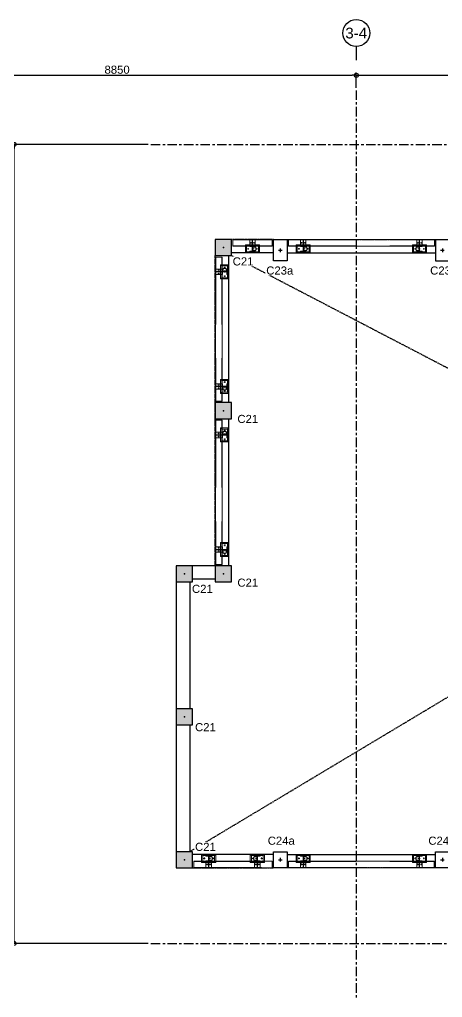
# Model space of a CAD drawing. Header units: millimetres. Extents: x 663313 to 1226001, y 1431724 to 1620898.
# Drawn here: x 987364 to 995187, y 1543631 to 1561743 of the extents above; entities that cross this region are included whole.
import ezdxf
from ezdxf.enums import TextEntityAlignment as Align

# ---------------------------------------------------------------- set-up
doc = ezdxf.new("R2010")
doc.units = ezdxf.units.MM
doc.set_wipeout_variables(frame=1)
for name, pattern in [('CENTER', [50.8, 31.75, -6.35, 6.35, -6.35]), ('HIDDEN', [0.375, 0.25, -0.125]), ('TA_GL_000.70000', [1.925, 0.7, -0.175, 0.175, -0.175, 0.7]), ('XKITLINE00', [0]), ('XKITLINE02', [4, 2, -2])]:
    doc.linetypes.add(name, pattern=pattern)
for name, color, linetype in [('000 - 0_SYM_DWG_GRID-BUBBLE_MAIN_COLOR_6', 7, 'Continuous'), ('000 - 0_SYM_DWG_GRIDLINE_MAIN_COLOR_251', 7, 'Continuous'), ('000 - 0_SYM_DWG_SLOPE-SYM_TEXT_COLOR_3', 7, 'Continuous'), ('000 - CONCRETE_COL_HATCH_', 7, 'Continuous'), ('000 - CONCRETE_COL_WIPEOUT_', 7, 'Continuous'), ('000 - CONCRETE_PRECAST_CUT_COLOR_4', 7, 'Continuous'), ('000 - D I M', 7, 'Continuous'), ('000 - EXISTING_COLUMN_CUT_COLOR_5', 7, 'Continuous'), ('000 - EXISTING_CONCRETE_CUT_COLOR_5', 7, 'Continuous'), ('000 - GRID', 7, 'CENTER'), ('BR', 7, 'Continuous'), ('CVA044__', 7, 'Continuous'), ('DIM', 7, 'Continuous')]:
    doc.layers.add(name, color=color, linetype=linetype)
for name, color, linetype, lineweight in [('A-FLOR-E', 7, 'Continuous', 9), ('Bolt', 7, 'Continuous', 0), ('Part', 7, 'Continuous', 0)]:
    doc.layers.add(name, color=color, linetype=linetype, lineweight=lineweight)
doc.styles.add('Arial', font='arial.ttf')
doc.styles.add('FAMELINE_FOR_CKST', font='arial.ttf')
doc.styles.add('TA', font='', dxfattribs={"height": 4.5})
doc.styles.get('TA').set_extended_font_data('Cordia New')
doc.dimstyles.new('FAMELINE-CKST_C-C', dxfattribs={"dimtxt": 0.3, "dimasz": 0.15, "dimexe": 0.1, "dimexo": 0.1, "dimgap": 0.05, "dimtad": 1, "dimzin": 0, "dimdsep": 46, "dimtxsty": 'FAMELINE_FOR_CKST', "dimblk": 'ORIGIN', "dimblk1": 'ORIGIN', "dimblk2": 'ORIGIN', "dimsah": 1, "dimcen": 0.1, "dimdle": 0.1, "dimclrd": 7, "dimclre": 7, "dimclrt": 7, "dimadec": 0, "dimazin": 0, "dimtfac": 1, "dimtix": 1, "dimtmove": 2, "dimatfit": 3, "dimfxl": 1, "dimtolj": 1, "dimtzin": 0, "dimlwd": -1, "dimlwe": -1, "dimarcsym": 0})

# ---------------------------------------------------------------- blocks, each defined once
blk = doc.blocks.new('*U4785')
at = {"layer": '000 - 0_SYM_DWG_GRID-BUBBLE_MAIN_COLOR_6', "color": 7}
blk.add_line((36.25, 0), (31.25, 0), dxfattribs=at)
blk.add_circle((41.25, 0), 5, dxfattribs=at)
at = {"layer": '000 - 0_SYM_DWG_GRIDLINE_MAIN_COLOR_251', "color": 7, "linetype": 'ByBlock', "ltscale": 5}
blk.add_line((20, 0), (-316, 0), dxfattribs=at)
at = {"layer": '000 - 0_SYM_DWG_GRIDLINE_MAIN_COLOR_251', "color": 7}
for p in [(-296, 0), (0, 0)]:
    blk.add_point(p, dxfattribs=at)
at = {"color": 7, "style": 'TA', "flags": 1}
blk.add_attdef('LOCATION', (6, -6), '', height=4.5, rotation=270, dxfattribs=at)
at = {"layer": '000 - 0_SYM_DWG_SLOPE-SYM_TEXT_COLOR_3', "color": 7, "style": 'Arial'}
blk.add_attdef('GRID-HEAD', text='', height=4, rotation=270, dxfattribs=at).set_placement((41.25, 0), align=Align.MIDDLE_CENTER)
blk = doc.blocks.new('*U4786')
at = {"layer": '000 - 0_SYM_DWG_GRIDLINE_MAIN_COLOR_251', "color": 7, "linetype": 'ByBlock', "ltscale": 5}
blk.add_line((76, 0), (-538, 0), dxfattribs=at)
at = {"layer": '000 - 0_SYM_DWG_GRIDLINE_MAIN_COLOR_251', "color": 7}
blk.add_point((0, 0), dxfattribs=at)
at = {"color": 7, "style": 'TA', "flags": 1}
blk.add_attdef('LOCATION', (6, -6), '', height=4.5, rotation=270, dxfattribs=at)
at = {"layer": '000 - 0_SYM_DWG_SLOPE-SYM_TEXT_COLOR_3', "color": 7, "style": 'Arial'}
blk.add_attdef('GRID-HEAD', text='', height=4, rotation=180, dxfattribs=at).set_placement((154.09, 0), align=Align.MIDDLE_CENTER)
blk = doc.blocks.new('_Origin')
at = {"color": 7, "linetype": 'ByBlock', "lineweight": -2}
blk.add_line((0, 0), (-1, 0), dxfattribs=at)
blk.add_circle((0, 0), 0.5, dxfattribs=at)
blk = doc.blocks.new('*D4826')
at = {"layer": '000 - D I M', "color": 7, "transparency": 16777216}
for p, q in [((-8850, 1050), (-8850, 1331)), ((-8775, 1281), (-75, 1281)), ((0, 1050), (0, 1331))]:
    blk.add_line(p, q, dxfattribs=at)
at = {"layer": 'Defpoints', "color": 7, "transparency": 16777216}
for p in [(0, 1281), (-8850, 1000), (0, 1000)]:
    blk.add_point(p, dxfattribs=at)
at = {"layer": '000 - D I M', "color": 7, "transparency": 16777216, "xscale": 75, "yscale": 75, "zscale": 75, "rotation": 180}
blk.add_blockref('_Origin', (-8850, 1281), dxfattribs=at)
at = {"layer": '000 - D I M', "color": 7, "transparency": 16777216, "xscale": 75, "yscale": 75, "zscale": 75}
blk.add_blockref('_Origin', (0, 1281), dxfattribs=at)
at = {"layer": '000 - D I M', "color": 7, "transparency": 16777216, "insert": (-4425, 1383), "char_height": 150, "attachment_point": 5, "style": 'FAMELINE_FOR_CKST'}
blk.add_mtext('\\A1;8850', dxfattribs=at)
blk = doc.blocks.new('*D4827')
at = {"layer": '000 - D I M', "color": 7, "transparency": 16777216}
for p, q in [((0, 1050), (0, 1331)), ((75, 1281), (11925, 1281)), ((12000, 1050), (12000, 1331))]:
    blk.add_line(p, q, dxfattribs=at)
at = {"layer": 'Defpoints', "color": 7, "transparency": 16777216}
for p in [(12000, 1281), (0, 1000), (12000, 1000)]:
    blk.add_point(p, dxfattribs=at)
at = {"layer": '000 - D I M', "color": 7, "transparency": 16777216, "xscale": 75, "yscale": 75, "zscale": 75, "rotation": 180}
blk.add_blockref('_Origin', (0, 1281), dxfattribs=at)
at = {"layer": '000 - D I M', "color": 7, "transparency": 16777216, "xscale": 75, "yscale": 75, "zscale": 75}
blk.add_blockref('_Origin', (12000, 1281), dxfattribs=at)
at = {"layer": '000 - D I M', "color": 7, "transparency": 16777216, "insert": (6000, 1383), "char_height": 150, "attachment_point": 5, "style": 'FAMELINE_FOR_CKST'}
blk.add_mtext('\\A1;12000', dxfattribs=at)
blk = doc.blocks.new('*D4829')
at = {"layer": '000 - D I M', "color": 7, "transparency": 16777216}
for p, q in [((-3850, 0), (-6381, 0)), ((-6331, -14725), (-6331, -75)), ((-3850, -14800), (-6381, -14800))]:
    blk.add_line(p, q, dxfattribs=at)
at = {"layer": 'Defpoints', "color": 7, "transparency": 16777216}
for p in [(-3800, 0), (-6331, 0), (-3800, -14800)]:
    blk.add_point(p, dxfattribs=at)
at = {"layer": '000 - D I M', "color": 7, "transparency": 16777216, "xscale": 75, "yscale": 75, "zscale": 75}
for p, rotation in [((-6331, 0), 90), ((-6331, -14800), 270)]:
    blk.add_blockref('_Origin', p, dxfattribs=dict(at, rotation=rotation))
at = {"layer": '000 - D I M', "color": 7, "transparency": 16777216, "insert": (-6433, -7400), "char_height": 150, "attachment_point": 5, "rotation": 90, "style": 'FAMELINE_FOR_CKST'}
blk.add_mtext('\\A1;14800', dxfattribs=at)
blk = doc.blocks.new('C25')
at = {"layer": 'BR', "color": 7}
for p, q in [((-0.034, 0), (0.034, 0)), ((0, 0.034), (0, -0.034))]:
    blk.add_line(p, q, dxfattribs=at)
at = {"layer": 'BR', "color": 7, "ltscale": 5}
blk.add_lwpolyline([(-0.125, 0.2), (0.125, 0.2), (0.125, -0.2), (-0.125, -0.2)], close=True, dxfattribs=at)
blk = doc.blocks.new('C21')
at = {"color": 7}
for p, q in [((0, 0.063), (0, -0.063)), ((0.063, 0), (-0.063, 0))]:
    blk.add_line(p, q, dxfattribs=at)
at = {"layer": 'A-FLOR-E', "color": 7}
blk.add_lwpolyline([(0.15, 0.15), (0.15, -0.15), (-0.15, -0.15), (-0.15, 0.15)], close=True, dxfattribs=at)
blk = doc.blocks.new('C24a')
at = {"layer": 'BR', "color": 7}
for p, q in [((0.034, 0), (-0.034, 0)), ((0, 0.034), (0, -0.034))]:
    blk.add_line(p, q, dxfattribs=at)
at = {"layer": 'BR', "color": 7, "ltscale": 5}
blk.add_lwpolyline([(0.15, 0.125), (0.15, -0.125), (-0.15, -0.125), (-0.15, 0.125)], close=True, dxfattribs=at)
blk = doc.blocks.new('44')
at = {"layer": 'Bolt', "color": 7, "linetype": 'XKITLINE00', "lineweight": 0}
for p, q in [((19.865, 44.646), (19.874, 44.646)), ((19.865, 44.586), (19.874, 44.586)), ((19.879, 44.66), (19.879, 44.65)), ((19.879, 44.632), (19.879, 44.641)), ((19.879, 44.6), (19.879, 44.59)), ((19.879, 44.572), (19.879, 44.581)), ((19.893, 44.646), (19.884, 44.646)), ((19.893, 44.586), (19.884, 44.586)), ((19.975, 44.696), (19.984, 44.696)), ((19.975, 44.696), (19.984, 44.696)), ((19.989, 44.71), (19.989, 44.7)), ((19.989, 44.71), (19.989, 44.7)), ((19.989, 44.682), (19.989, 44.691)), ((19.989, 44.682), (19.989, 44.691)), ((20.003, 44.696), (19.994, 44.696)), ((20.003, 44.696), (19.994, 44.696)), ((19.975, 44.536), (19.984, 44.536)), ((19.975, 44.536), (19.984, 44.536)), ((19.989, 44.55), (19.989, 44.54)), ((19.989, 44.55), (19.989, 44.54)), ((19.989, 44.522), (19.989, 44.531)), ((19.989, 44.522), (19.989, 44.531)), ((20.003, 44.536), (19.994, 44.536)), ((20.003, 44.536), (19.994, 44.536)), ((25.665, 44.43), (25.675, 44.43)), ((25.679, 44.444), (25.679, 44.435)), ((25.679, 44.416), (25.679, 44.425)), ((25.693, 44.43), (25.684, 44.43)), ((25.725, 44.43), (25.735, 44.43)), ((25.739, 44.444), (25.739, 44.435)), ((25.739, 44.416), (25.739, 44.425)), ((25.753, 44.43), (25.744, 44.43)), ((27.788, 44.43), (27.797, 44.43)), ((27.802, 44.444), (27.802, 44.435)), ((27.802, 44.416), (27.802, 44.425)), ((27.816, 44.43), (27.806, 44.43)), ((27.848, 44.43), (27.857, 44.43)), ((27.862, 44.444), (27.862, 44.435)), ((27.862, 44.416), (27.862, 44.425)), ((27.876, 44.43), (27.866, 44.43)), ((28.688, 44.43), (28.697, 44.43)), ((28.702, 44.444), (28.702, 44.435)), ((28.702, 44.416), (28.702, 44.425)), ((28.716, 44.43), (28.706, 44.43)), ((28.748, 44.43), (28.757, 44.43)), ((28.762, 44.444), (28.762, 44.435)), ((28.762, 44.416), (28.762, 44.425)), ((28.776, 44.43), (28.766, 44.43)), ((30.81, 44.43), (30.82, 44.43)), ((30.824, 44.444), (30.824, 44.435)), ((30.824, 44.416), (30.824, 44.425)), ((30.838, 44.43), (30.829, 44.43)), ((30.87, 44.43), (30.88, 44.43)), ((30.884, 44.444), (30.884, 44.435)), ((30.884, 44.416), (30.884, 44.425)), ((30.898, 44.43), (30.889, 44.43)), ((25.615, 44.32), (25.625, 44.32)), ((25.615, 44.32), (25.625, 44.32)), ((25.629, 44.334), (25.629, 44.325)), ((25.629, 44.334), (25.629, 44.325)), ((25.629, 44.306), (25.629, 44.315)), ((25.629, 44.306), (25.629, 44.315)), ((25.643, 44.32), (25.634, 44.32)), ((25.643, 44.32), (25.634, 44.32)), ((25.775, 44.32), (25.785, 44.32)), ((25.775, 44.32), (25.785, 44.32)), ((25.789, 44.334), (25.789, 44.325)), ((25.789, 44.334), (25.789, 44.325)), ((25.789, 44.306), (25.789, 44.315)), ((25.789, 44.306), (25.789, 44.315)), ((25.803, 44.32), (25.794, 44.32)), ((25.803, 44.32), (25.794, 44.32)), ((27.738, 44.32), (27.747, 44.32)), ((27.738, 44.32), (27.747, 44.32)), ((27.752, 44.334), (27.752, 44.325)), ((27.752, 44.334), (27.752, 44.325)), ((27.752, 44.306), (27.752, 44.315)), ((27.752, 44.306), (27.752, 44.315)), ((27.766, 44.32), (27.756, 44.32)), ((27.766, 44.32), (27.756, 44.32)), ((27.898, 44.32), (27.907, 44.32)), ((27.898, 44.32), (27.907, 44.32)), ((27.912, 44.334), (27.912, 44.325)), ((27.912, 44.334), (27.912, 44.325)), ((27.912, 44.306), (27.912, 44.315)), ((27.912, 44.306), (27.912, 44.315)), ((27.926, 44.32), (27.916, 44.32)), ((27.926, 44.32), (27.916, 44.32)), ((28.638, 44.32), (28.647, 44.32)), ((28.638, 44.32), (28.647, 44.32)), ((28.652, 44.334), (28.652, 44.325)), ((28.652, 44.334), (28.652, 44.325)), ((28.652, 44.306), (28.652, 44.315)), ((28.652, 44.306), (28.652, 44.315)), ((28.666, 44.32), (28.656, 44.32)), ((28.666, 44.32), (28.656, 44.32)), ((28.798, 44.32), (28.807, 44.32)), ((28.798, 44.32), (28.807, 44.32)), ((28.812, 44.334), (28.812, 44.325)), ((28.812, 44.334), (28.812, 44.325)), ((28.812, 44.306), (28.812, 44.315)), ((28.812, 44.306), (28.812, 44.315)), ((28.826, 44.32), (28.816, 44.32)), ((28.826, 44.32), (28.816, 44.32)), ((30.76, 44.32), (30.77, 44.32)), ((30.76, 44.32), (30.77, 44.32)), ((30.774, 44.334), (30.774, 44.325)), ((30.774, 44.334), (30.774, 44.325)), ((30.774, 44.306), (30.774, 44.315)), ((30.774, 44.306), (30.774, 44.315)), ((30.788, 44.32), (30.779, 44.32)), ((30.788, 44.32), (30.779, 44.32)), ((30.92, 44.32), (30.93, 44.32)), ((30.92, 44.32), (30.93, 44.32)), ((30.934, 44.334), (30.934, 44.325)), ((30.934, 44.334), (30.934, 44.325)), ((30.934, 44.306), (30.934, 44.315)), ((30.934, 44.306), (30.934, 44.315)), ((30.948, 44.32), (30.939, 44.32)), ((30.948, 44.32), (30.939, 44.32)), ((31.266, 43.886), (31.276, 43.886)), ((31.266, 43.886), (31.276, 43.886)), ((31.28, 43.9), (31.28, 43.89)), ((31.28, 43.9), (31.28, 43.89)), ((31.28, 43.872), (31.28, 43.881)), ((31.28, 43.872), (31.28, 43.881)), ((31.294, 43.886), (31.285, 43.886)), ((31.294, 43.886), (31.285, 43.886)), ((31.376, 43.836), (31.386, 43.836)), ((31.39, 43.85), (31.39, 43.84)), ((31.404, 43.836), (31.395, 43.836)), ((19.865, 43.746), (19.874, 43.746)), ((19.865, 43.686), (19.874, 43.686)), ((19.879, 43.76), (19.879, 43.75)), ((19.879, 43.732), (19.879, 43.741)), ((19.879, 43.7), (19.879, 43.69)), ((19.879, 43.672), (19.879, 43.681)), ((19.893, 43.746), (19.884, 43.746)), ((19.893, 43.686), (19.884, 43.686)), ((19.975, 43.796), (19.984, 43.796)), ((19.975, 43.796), (19.984, 43.796)), ((19.989, 43.81), (19.989, 43.8)), ((19.989, 43.81), (19.989, 43.8)), ((19.989, 43.782), (19.989, 43.791)), ((19.989, 43.782), (19.989, 43.791)), ((20.003, 43.796), (19.994, 43.796)), ((20.003, 43.796), (19.994, 43.796)), ((31.266, 43.726), (31.276, 43.726)), ((31.266, 43.726), (31.276, 43.726)), ((31.28, 43.74), (31.28, 43.73)), ((31.28, 43.74), (31.28, 43.73)), ((31.28, 43.712), (31.28, 43.721)), ((31.28, 43.712), (31.28, 43.721)), ((31.294, 43.726), (31.285, 43.726)), ((31.294, 43.726), (31.285, 43.726)), ((31.376, 43.776), (31.386, 43.776)), ((31.39, 43.822), (31.39, 43.831)), ((31.39, 43.79), (31.39, 43.78)), ((31.39, 43.762), (31.39, 43.771)), ((31.404, 43.776), (31.395, 43.776)), ((19.975, 43.636), (19.984, 43.636)), ((19.975, 43.636), (19.984, 43.636)), ((19.989, 43.65), (19.989, 43.64)), ((19.989, 43.65), (19.989, 43.64)), ((19.989, 43.622), (19.989, 43.631)), ((19.989, 43.622), (19.989, 43.631)), ((20.003, 43.636), (19.994, 43.636)), ((20.003, 43.636), (19.994, 43.636)), ((19.975, 42.946), (19.984, 42.946)), ((19.975, 42.946), (19.984, 42.946)), ((19.989, 42.96), (19.989, 42.95)), ((19.989, 42.96), (19.989, 42.95)), ((19.989, 42.932), (19.989, 42.941)), ((19.989, 42.932), (19.989, 42.941)), ((20.003, 42.946), (19.994, 42.946)), ((20.003, 42.946), (19.994, 42.946)), ((31.266, 42.946), (31.276, 42.946)), ((31.266, 42.946), (31.276, 42.946)), ((31.28, 42.96), (31.28, 42.95)), ((31.28, 42.96), (31.28, 42.95)), ((31.28, 42.932), (31.28, 42.941)), ((31.28, 42.932), (31.28, 42.941)), ((31.294, 42.946), (31.285, 42.946)), ((31.294, 42.946), (31.285, 42.946)), ((19.865, 42.896), (19.874, 42.896)), ((19.865, 42.836), (19.874, 42.836)), ((19.879, 42.91), (19.879, 42.9)), ((19.879, 42.882), (19.879, 42.891)), ((19.879, 42.85), (19.879, 42.84)), ((19.879, 42.822), (19.879, 42.831)), ((19.893, 42.896), (19.884, 42.896)), ((19.893, 42.836), (19.884, 42.836)), ((19.975, 42.786), (19.984, 42.786)), ((19.975, 42.786), (19.984, 42.786)), ((19.989, 42.8), (19.989, 42.79)), ((19.989, 42.8), (19.989, 42.79)), ((19.989, 42.772), (19.989, 42.781)), ((19.989, 42.772), (19.989, 42.781)), ((20.003, 42.786), (19.994, 42.786)), ((20.003, 42.786), (19.994, 42.786)), ((31.266, 42.786), (31.276, 42.786)), ((31.266, 42.786), (31.276, 42.786)), ((31.28, 42.8), (31.28, 42.79)), ((31.28, 42.8), (31.28, 42.79)), ((31.28, 42.772), (31.28, 42.781)), ((31.28, 42.772), (31.28, 42.781)), ((31.294, 42.786), (31.285, 42.786)), ((31.294, 42.786), (31.285, 42.786)), ((31.376, 42.896), (31.386, 42.896)), ((31.376, 42.836), (31.386, 42.836)), ((31.39, 42.91), (31.39, 42.9)), ((31.39, 42.882), (31.39, 42.891)), ((31.39, 42.85), (31.39, 42.84)), ((31.39, 42.822), (31.39, 42.831)), ((31.404, 42.896), (31.395, 42.896)), ((31.404, 42.836), (31.395, 42.836)), ((19.879, 40.76), (19.879, 40.751)), ((19.975, 40.796), (19.984, 40.796)), ((19.975, 40.796), (19.984, 40.796)), ((19.989, 40.81), (19.989, 40.801)), ((19.989, 40.81), (19.989, 40.801)), ((19.989, 40.782), (19.989, 40.791)), ((19.989, 40.782), (19.989, 40.791)), ((20.003, 40.796), (19.994, 40.796)), ((20.003, 40.796), (19.994, 40.796)), ((31.266, 40.796), (31.276, 40.796)), ((31.266, 40.796), (31.276, 40.796)), ((31.28, 40.81), (31.28, 40.8)), ((31.28, 40.81), (31.28, 40.8)), ((31.28, 40.782), (31.28, 40.791)), ((31.28, 40.782), (31.28, 40.791)), ((31.294, 40.796), (31.285, 40.796)), ((31.294, 40.796), (31.285, 40.796)), ((31.39, 40.76), (31.39, 40.75)), ((19.865, 40.746), (19.874, 40.746)), ((19.865, 40.686), (19.874, 40.686)), ((19.879, 40.732), (19.879, 40.741)), ((19.879, 40.7), (19.879, 40.691)), ((19.879, 40.672), (19.879, 40.681)), ((19.893, 40.746), (19.884, 40.746)), ((19.893, 40.686), (19.884, 40.686)), ((19.975, 40.636), (19.984, 40.636)), ((19.975, 40.636), (19.984, 40.636)), ((19.989, 40.65), (19.989, 40.641)), ((19.989, 40.65), (19.989, 40.641)), ((19.989, 40.622), (19.989, 40.631)), ((19.989, 40.622), (19.989, 40.631)), ((20.003, 40.636), (19.994, 40.636)), ((20.003, 40.636), (19.994, 40.636)), ((31.266, 40.636), (31.276, 40.636)), ((31.266, 40.636), (31.276, 40.636)), ((31.28, 40.65), (31.28, 40.64)), ((31.28, 40.65), (31.28, 40.64)), ((31.28, 40.622), (31.28, 40.631)), ((31.28, 40.622), (31.28, 40.631)), ((31.294, 40.636), (31.285, 40.636)), ((31.294, 40.636), (31.285, 40.636)), ((31.376, 40.746), (31.386, 40.746)), ((31.376, 40.686), (31.386, 40.686)), ((31.39, 40.732), (31.39, 40.741)), ((31.39, 40.7), (31.39, 40.69)), ((31.39, 40.672), (31.39, 40.681)), ((31.404, 40.746), (31.395, 40.746)), ((31.404, 40.686), (31.395, 40.686))]:
    blk.add_line(p, q, dxfattribs=at)
at = {"layer": 'Bolt', "color": 7, "linetype": 'XKITLINE02', "lineweight": 0}
for p, q in [((19.969, 44.613), (19.969, 44.608)), ((19.982, 44.613), (19.982, 44.619)), ((19.982, 44.619), (19.982, 44.613)), ((19.989, 44.627), (19.989, 44.584)), ((19.996, 44.613), (19.996, 44.619)), ((19.996, 44.619), (19.996, 44.613)), ((20.008, 44.613), (20.008, 44.608)), ((25.72, 44.32), (25.677, 44.32)), ((25.706, 44.339), (25.701, 44.339)), ((25.706, 44.3), (25.701, 44.3)), ((25.706, 44.327), (25.712, 44.327)), ((25.712, 44.327), (25.706, 44.327)), ((25.706, 44.313), (25.712, 44.313)), ((25.712, 44.313), (25.706, 44.313)), ((27.821, 44.32), (27.864, 44.32)), ((27.835, 44.327), (27.829, 44.327)), ((27.829, 44.327), (27.835, 44.327)), ((27.835, 44.313), (27.829, 44.313)), ((27.829, 44.313), (27.835, 44.313)), ((27.835, 44.339), (27.84, 44.339)), ((27.835, 44.3), (27.84, 44.3)), ((28.743, 44.32), (28.7, 44.32)), ((28.729, 44.339), (28.724, 44.339)), ((28.729, 44.3), (28.724, 44.3)), ((28.729, 44.327), (28.735, 44.327)), ((28.735, 44.327), (28.729, 44.327)), ((28.729, 44.313), (28.735, 44.313)), ((28.735, 44.313), (28.729, 44.313)), ((30.844, 44.32), (30.886, 44.32)), ((30.857, 44.327), (30.851, 44.327)), ((30.851, 44.327), (30.857, 44.327)), ((30.857, 44.313), (30.851, 44.313)), ((30.851, 44.313), (30.857, 44.313)), ((30.857, 44.339), (30.862, 44.339)), ((30.857, 44.3), (30.862, 44.3)), ((19.969, 43.719), (19.969, 43.724)), ((19.982, 43.719), (19.982, 43.713)), ((19.982, 43.713), (19.982, 43.719)), ((19.989, 43.705), (19.989, 43.748)), ((19.996, 43.719), (19.996, 43.713)), ((19.996, 43.713), (19.996, 43.719)), ((20.008, 43.719), (20.008, 43.724)), ((31.261, 43.803), (31.261, 43.798)), ((31.273, 43.803), (31.273, 43.809)), ((31.273, 43.809), (31.273, 43.803)), ((31.28, 43.817), (31.28, 43.774)), ((31.287, 43.809), (31.287, 43.803)), ((31.287, 43.803), (31.287, 43.809)), ((31.3, 43.803), (31.3, 43.798)), ((19.969, 42.863), (19.969, 42.858)), ((19.982, 42.863), (19.982, 42.869)), ((19.982, 42.869), (19.982, 42.863)), ((19.989, 42.877), (19.989, 42.834)), ((19.996, 42.863), (19.996, 42.869)), ((19.996, 42.869), (19.996, 42.863)), ((20.008, 42.863), (20.008, 42.858)), ((31.261, 42.863), (31.261, 42.858)), ((31.273, 42.863), (31.273, 42.869)), ((31.273, 42.869), (31.273, 42.863)), ((31.28, 42.877), (31.28, 42.834)), ((31.287, 42.863), (31.287, 42.869)), ((31.287, 42.869), (31.287, 42.863)), ((31.3, 42.863), (31.3, 42.858)), ((19.969, 40.719), (19.969, 40.724)), ((19.982, 40.719), (19.982, 40.713)), ((19.982, 40.713), (19.982, 40.719)), ((19.989, 40.705), (19.989, 40.748)), ((19.996, 40.719), (19.996, 40.713)), ((19.996, 40.713), (19.996, 40.719)), ((20.008, 40.719), (20.008, 40.724)), ((31.261, 40.719), (31.261, 40.724)), ((31.273, 40.719), (31.273, 40.713)), ((31.273, 40.713), (31.273, 40.719)), ((31.28, 40.705), (31.28, 40.748)), ((31.287, 40.719), (31.287, 40.713)), ((31.287, 40.713), (31.287, 40.719)), ((31.3, 40.719), (31.3, 40.724))]:
    blk.add_line(p, q, dxfattribs=at)
at = {"layer": 'Part', "color": 7, "linetype": 'HIDDEN', "lineweight": 0, "ltscale": 5}
for p, q in [((19.822, 44.891), (19.822, 43.441)), ((19.931, 44.891), (19.931, 43.441)), ((28.107, 44.484), (25.434, 44.484)), ((31.128, 44.484), (28.457, 44.484)), ((28.107, 44.375), (25.434, 44.375)), ((31.128, 44.375), (28.457, 44.375)), ((31.338, 44.171), (31.338, 43.441)), ((31.447, 44.171), (31.447, 43.441)), ((19.822, 43.141), (19.822, 40.442)), ((19.931, 43.141), (19.931, 40.442)), ((31.338, 43.141), (31.338, 40.441)), ((31.447, 43.141), (31.447, 40.441))]:
    blk.add_line(p, q, dxfattribs=at)
at = {"layer": 'Part', "color": 7, "linetype": 'HIDDEN', "lineweight": 0, "ltscale": 2}
for p, q in [((19.934, 44.726), (19.914, 44.746)), ((19.934, 44.506), (19.914, 44.486)), ((25.599, 44.375), (25.579, 44.395)), ((25.819, 44.375), (25.839, 44.395)), ((27.722, 44.375), (27.702, 44.395)), ((27.942, 44.375), (27.962, 44.395)), ((28.622, 44.375), (28.602, 44.395)), ((28.842, 44.375), (28.862, 44.395)), ((30.744, 44.375), (30.724, 44.395)), ((30.964, 44.375), (30.984, 44.395)), ((19.934, 43.826), (19.914, 43.846)), ((31.335, 43.916), (31.355, 43.936)), ((31.335, 43.696), (31.355, 43.676)), ((19.934, 43.606), (19.914, 43.586)), ((19.934, 42.976), (19.914, 42.996)), ((31.335, 42.976), (31.355, 42.996)), ((19.934, 42.756), (19.914, 42.736)), ((31.335, 42.756), (31.355, 42.736)), ((19.934, 40.826), (19.914, 40.846)), ((31.335, 40.826), (31.355, 40.846)), ((19.934, 40.606), (19.914, 40.586)), ((31.335, 40.606), (31.355, 40.586))]:
    blk.add_line(p, q, dxfattribs=at)
at = {"layer": 'Part', "color": 7, "lineweight": 0}
for p, q in [((20.064, 44.746), (20.044, 44.726)), ((20.064, 44.486), (20.044, 44.506)), ((25.579, 44.245), (25.599, 44.265)), ((25.839, 44.245), (25.819, 44.265)), ((27.702, 44.245), (27.722, 44.265)), ((27.962, 44.245), (27.942, 44.265)), ((28.602, 44.245), (28.622, 44.265)), ((28.862, 44.245), (28.842, 44.265)), ((30.724, 44.245), (30.744, 44.265)), ((30.984, 44.245), (30.964, 44.265)), ((20.064, 43.846), (20.044, 43.826)), ((31.205, 43.936), (31.225, 43.916)), ((31.205, 43.676), (31.225, 43.696)), ((20.064, 43.586), (20.044, 43.606)), ((20.064, 42.996), (20.044, 42.976)), ((31.205, 42.996), (31.225, 42.976)), ((20.064, 42.736), (20.044, 42.756)), ((31.205, 42.736), (31.225, 42.756)), ((20.064, 40.846), (20.044, 40.826)), ((31.205, 40.846), (31.225, 40.826)), ((20.064, 40.586), (20.044, 40.606)), ((31.205, 40.586), (31.225, 40.606))]:
    blk.add_line(p, q, dxfattribs=at)
at = {"layer": 'Part', "color": 7, "linetype": 'XKITLINE02', "lineweight": 0}
for p, q in [((19.939, 44.619), (19.819, 44.619)), ((19.939, 44.613), (19.819, 44.613)), ((19.909, 44.619), (19.909, 44.613)), ((19.959, 44.608), (20.019, 44.608)), ((25.706, 44.37), (25.706, 44.49)), ((25.712, 44.4), (25.706, 44.4)), ((25.712, 44.37), (25.712, 44.49)), ((27.829, 44.37), (27.829, 44.49)), ((27.829, 44.4), (27.835, 44.4)), ((27.835, 44.37), (27.835, 44.49)), ((28.729, 44.37), (28.729, 44.49)), ((28.735, 44.4), (28.729, 44.4)), ((28.735, 44.37), (28.735, 44.49)), ((30.851, 44.37), (30.851, 44.49)), ((30.851, 44.4), (30.857, 44.4)), ((30.857, 44.37), (30.857, 44.49)), ((25.759, 44.37), (25.659, 44.37)), ((25.701, 44.35), (25.701, 44.29)), ((27.782, 44.37), (27.882, 44.37)), ((27.84, 44.35), (27.84, 44.29)), ((28.782, 44.37), (28.682, 44.37)), ((28.724, 44.35), (28.724, 44.29)), ((30.804, 44.37), (30.904, 44.37)), ((30.862, 44.35), (30.862, 44.29)), ((31.33, 43.856), (31.33, 43.756)), ((19.939, 43.719), (19.819, 43.719)), ((19.939, 43.713), (19.819, 43.713)), ((19.909, 43.713), (19.909, 43.719)), ((19.959, 43.724), (20.019, 43.724)), ((31.31, 43.798), (31.25, 43.798)), ((31.33, 43.809), (31.45, 43.809)), ((31.33, 43.803), (31.45, 43.803)), ((31.36, 43.809), (31.36, 43.803)), ((19.939, 42.869), (19.819, 42.869)), ((19.939, 42.863), (19.819, 42.863)), ((19.909, 42.869), (19.909, 42.863)), ((19.959, 42.858), (20.019, 42.858)), ((31.31, 42.858), (31.25, 42.858)), ((31.33, 42.916), (31.33, 42.816)), ((31.33, 42.869), (31.45, 42.869)), ((31.33, 42.863), (31.45, 42.863)), ((31.36, 42.869), (31.36, 42.863)), ((31.33, 40.666), (31.33, 40.766)), ((19.939, 40.719), (19.819, 40.719)), ((19.939, 40.713), (19.819, 40.713)), ((19.909, 40.713), (19.909, 40.719)), ((19.959, 40.724), (20.019, 40.724)), ((31.31, 40.724), (31.25, 40.724)), ((31.25, 40.719), (31.31, 40.719)), ((31.25, 40.713), (31.31, 40.713)), ((31.33, 40.719), (31.45, 40.719)), ((31.33, 40.713), (31.45, 40.713)), ((31.36, 40.713), (31.36, 40.719))]:
    blk.add_line(p, q, dxfattribs=at)
at = {"layer": 'Part', "color": 7, "linetype": 'XKITLINE00', "lineweight": 0}
for p, q in [((31.207, 43.936), (31.205, 43.936)), ((31.207, 43.676), (31.205, 43.676)), ((31.207, 42.996), (31.205, 42.996)), ((31.207, 42.736), (31.205, 42.736))]:
    blk.add_line(p, q, dxfattribs=at)
at = {"layer": 'Part', "color": 7, "lineweight": 0}
for points in [[(19.939, 43.441), (19.939, 44.891), (19.814, 44.891), (19.814, 43.441)], [(25.434, 44.492), (28.107, 44.492), (28.107, 44.367), (25.434, 44.367)], [(28.457, 44.492), (31.128, 44.492), (31.128, 44.367), (28.457, 44.367)], [(31.455, 43.441), (31.455, 44.171), (31.33, 44.171), (31.33, 43.441)], [(19.939, 40.442), (19.939, 43.142), (19.814, 43.142), (19.814, 40.442)], [(31.455, 40.441), (31.455, 43.141), (31.33, 43.141), (31.33, 40.441)]]:
    blk.add_lwpolyline(points, close=True, dxfattribs=at)
at = {"layer": 'Part', "color": 7, "linetype": 'HIDDEN', "lineweight": 0, "ltscale": 2}
for points in [[(19.939, 44.746), (19.914, 44.746), (19.914, 44.486), (19.939, 44.486)], [(19.939, 44.726), (19.934, 44.726), (19.934, 44.506), (19.939, 44.506)], [(25.839, 44.367), (25.839, 44.395), (25.579, 44.395), (25.579, 44.367)], [(27.702, 44.367), (27.702, 44.395), (27.962, 44.395), (27.962, 44.367)], [(28.862, 44.367), (28.862, 44.395), (28.602, 44.395), (28.602, 44.367)], [(30.724, 44.367), (30.724, 44.395), (30.984, 44.395), (30.984, 44.367)], [(25.819, 44.367), (25.819, 44.375), (25.599, 44.375), (25.599, 44.367)], [(27.722, 44.367), (27.722, 44.375), (27.942, 44.375), (27.942, 44.367)], [(28.842, 44.367), (28.842, 44.375), (28.622, 44.375), (28.622, 44.367)], [(30.744, 44.367), (30.744, 44.375), (30.964, 44.375), (30.964, 44.367)], [(19.939, 43.586), (19.914, 43.586), (19.914, 43.846), (19.939, 43.846)], [(31.33, 43.936), (31.355, 43.936), (31.355, 43.676), (31.33, 43.676)], [(31.33, 43.916), (31.335, 43.916), (31.335, 43.696), (31.33, 43.696)], [(19.939, 43.606), (19.934, 43.606), (19.934, 43.826), (19.939, 43.826)], [(19.939, 42.996), (19.914, 42.996), (19.914, 42.736), (19.939, 42.736)], [(19.939, 42.976), (19.934, 42.976), (19.934, 42.756), (19.939, 42.756)], [(31.33, 42.996), (31.355, 42.996), (31.355, 42.736), (31.33, 42.736)], [(31.33, 42.976), (31.335, 42.976), (31.335, 42.756), (31.33, 42.756)], [(19.939, 40.586), (19.914, 40.586), (19.914, 40.846), (19.939, 40.846)], [(19.939, 40.606), (19.934, 40.606), (19.934, 40.826), (19.939, 40.826)], [(31.33, 40.586), (31.355, 40.586), (31.355, 40.846), (31.33, 40.846)], [(31.33, 40.606), (31.335, 40.606), (31.335, 40.826), (31.33, 40.826)]]:
    blk.add_lwpolyline(points, dxfattribs=at)
at = {"layer": 'Part', "color": 7, "lineweight": 0}
for points in [[(19.939, 44.486), (20.064, 44.486), (20.064, 44.746), (19.939, 44.746)], [(19.939, 44.506), (20.044, 44.506), (20.044, 44.726), (19.939, 44.726)], [(25.579, 44.367), (25.579, 44.245), (25.839, 44.245), (25.839, 44.367)], [(25.599, 44.367), (25.599, 44.265), (25.819, 44.265), (25.819, 44.367)], [(27.962, 44.367), (27.962, 44.245), (27.702, 44.245), (27.702, 44.367)], [(27.942, 44.367), (27.942, 44.265), (27.722, 44.265), (27.722, 44.367)], [(28.602, 44.367), (28.602, 44.245), (28.862, 44.245), (28.862, 44.367)], [(28.622, 44.367), (28.622, 44.265), (28.842, 44.265), (28.842, 44.367)], [(30.984, 44.367), (30.984, 44.245), (30.724, 44.245), (30.724, 44.367)], [(30.964, 44.367), (30.964, 44.265), (30.744, 44.265), (30.744, 44.367)], [(19.939, 43.846), (20.064, 43.846), (20.064, 43.586), (19.939, 43.586)], [(31.33, 43.676), (31.205, 43.676), (31.205, 43.936), (31.33, 43.936)], [(31.33, 43.696), (31.225, 43.696), (31.225, 43.916), (31.33, 43.916)], [(19.939, 43.826), (20.044, 43.826), (20.044, 43.606), (19.939, 43.606)], [(19.939, 42.736), (20.064, 42.736), (20.064, 42.996), (19.939, 42.996)], [(19.939, 42.756), (20.044, 42.756), (20.044, 42.976), (19.939, 42.976)], [(31.33, 42.736), (31.205, 42.736), (31.205, 42.996), (31.33, 42.996)], [(31.33, 42.756), (31.225, 42.756), (31.225, 42.976), (31.33, 42.976)], [(19.939, 40.846), (20.064, 40.846), (20.064, 40.586), (19.939, 40.586)], [(19.939, 40.826), (20.044, 40.826), (20.044, 40.606), (19.939, 40.606)], [(31.33, 40.846), (31.205, 40.846), (31.205, 40.586), (31.33, 40.586)], [(31.33, 40.826), (31.225, 40.826), (31.225, 40.606), (31.33, 40.606)]]:
    blk.add_lwpolyline(points, dxfattribs=at)
at = {"layer": 'Part', "color": 7, "linetype": 'XKITLINE02', "lineweight": 0}
for points in [[(19.939, 44.566), (19.819, 44.566), (19.819, 44.666), (19.939, 44.666)], [(19.959, 44.613), (19.959, 44.553), (20.019, 44.553), (20.019, 44.613)], [(25.659, 44.37), (25.659, 44.49), (25.759, 44.49), (25.759, 44.37)], [(27.882, 44.37), (27.882, 44.49), (27.782, 44.49), (27.782, 44.37)], [(28.682, 44.37), (28.682, 44.49), (28.782, 44.49), (28.782, 44.37)], [(30.904, 44.37), (30.904, 44.49), (30.804, 44.49), (30.804, 44.37)], [(25.706, 44.35), (25.646, 44.35), (25.646, 44.29), (25.706, 44.29)], [(27.835, 44.35), (27.895, 44.35), (27.895, 44.29), (27.835, 44.29)], [(28.729, 44.35), (28.669, 44.35), (28.669, 44.29), (28.729, 44.29)], [(30.857, 44.35), (30.917, 44.35), (30.917, 44.29), (30.857, 44.29)], [(31.33, 43.756), (31.45, 43.756), (31.45, 43.856), (31.33, 43.856)], [(19.939, 43.766), (19.819, 43.766), (19.819, 43.666), (19.939, 43.666)], [(19.959, 43.719), (19.959, 43.779), (20.019, 43.779), (20.019, 43.719)], [(31.31, 43.803), (31.31, 43.743), (31.25, 43.743), (31.25, 43.803)], [(19.939, 42.816), (19.819, 42.816), (19.819, 42.916), (19.939, 42.916)], [(19.959, 42.863), (19.959, 42.803), (20.019, 42.803), (20.019, 42.863)], [(31.31, 42.863), (31.31, 42.803), (31.25, 42.803), (31.25, 42.863)], [(31.33, 42.816), (31.45, 42.816), (31.45, 42.916), (31.33, 42.916)], [(19.939, 40.766), (19.819, 40.766), (19.819, 40.666), (19.939, 40.666)], [(19.959, 40.719), (19.959, 40.779), (20.019, 40.779), (20.019, 40.719)], [(31.31, 40.719), (31.31, 40.779), (31.25, 40.779), (31.25, 40.719)], [(31.33, 40.766), (31.45, 40.766), (31.45, 40.666), (31.33, 40.666)]]:
    blk.add_lwpolyline(points, dxfattribs=at)
for points in [[(19.939, 44.666), (19.947, 44.666), (19.947, 44.619), (20.031, 44.619), (20.031, 44.666), (20.039, 44.666), (20.039, 44.566), (20.031, 44.566), (20.031, 44.613), (19.947, 44.613), (19.947, 44.566), (19.939, 44.566)], [(25.759, 44.37), (25.759, 44.362), (25.712, 44.362), (25.712, 44.278), (25.759, 44.278), (25.759, 44.27), (25.659, 44.27), (25.659, 44.278), (25.706, 44.278), (25.706, 44.362), (25.659, 44.362), (25.659, 44.37)], [(27.782, 44.37), (27.782, 44.362), (27.829, 44.362), (27.829, 44.278), (27.782, 44.278), (27.782, 44.27), (27.882, 44.27), (27.882, 44.278), (27.835, 44.278), (27.835, 44.362), (27.882, 44.362), (27.882, 44.37)], [(28.782, 44.37), (28.782, 44.362), (28.735, 44.362), (28.735, 44.278), (28.782, 44.278), (28.782, 44.27), (28.682, 44.27), (28.682, 44.278), (28.729, 44.278), (28.729, 44.362), (28.682, 44.362), (28.682, 44.37)], [(30.804, 44.37), (30.804, 44.362), (30.851, 44.362), (30.851, 44.278), (30.804, 44.278), (30.804, 44.27), (30.904, 44.27), (30.904, 44.278), (30.857, 44.278), (30.857, 44.362), (30.904, 44.362), (30.904, 44.37)], [(31.33, 43.856), (31.322, 43.856), (31.322, 43.809), (31.238, 43.809), (31.238, 43.856), (31.23, 43.856), (31.23, 43.756), (31.238, 43.756), (31.238, 43.803), (31.322, 43.803), (31.322, 43.756), (31.33, 43.756)], [(19.939, 43.666), (19.947, 43.666), (19.947, 43.713), (20.031, 43.713), (20.031, 43.666), (20.039, 43.666), (20.039, 43.766), (20.031, 43.766), (20.031, 43.719), (19.947, 43.719), (19.947, 43.766), (19.939, 43.766)], [(19.939, 42.916), (19.947, 42.916), (19.947, 42.869), (20.031, 42.869), (20.031, 42.916), (20.039, 42.916), (20.039, 42.816), (20.031, 42.816), (20.031, 42.863), (19.947, 42.863), (19.947, 42.816), (19.939, 42.816)], [(31.33, 42.916), (31.322, 42.916), (31.322, 42.869), (31.238, 42.869), (31.238, 42.916), (31.23, 42.916), (31.23, 42.816), (31.238, 42.816), (31.238, 42.863), (31.322, 42.863), (31.322, 42.816), (31.33, 42.816)], [(19.939, 40.666), (19.947, 40.666), (19.947, 40.713), (20.031, 40.713), (20.031, 40.666), (20.039, 40.666), (20.039, 40.766), (20.031, 40.766), (20.031, 40.719), (19.947, 40.719), (19.947, 40.766), (19.939, 40.766)], [(31.33, 40.666), (31.322, 40.666), (31.322, 40.713), (31.238, 40.713), (31.238, 40.666), (31.23, 40.666), (31.23, 40.766), (31.238, 40.766), (31.238, 40.719), (31.322, 40.719), (31.322, 40.766), (31.33, 40.766)]]:
    blk.add_lwpolyline(points, close=True, dxfattribs=at)
blk = doc.blocks.new('*U5735')
at = {"color": 7}
blk.add_wipeout([(-150, -150), (150, -150), (150, 150), (-150, 150)], dxfattribs=at).dxf.layer = '000 - CONCRETE_COL_WIPEOUT_'
at = {"layer": '000 - CONCRETE_COL_HATCH_'}
h = blk.add_hatch(dxfattribs=at)
h.set_pattern_fill('AR-CONC', scale=0.5)
h.set_pattern_definition([(50, (0, -2e-14), (3.5863, -0.31376), [0.375, -4.125]), (355, (0, -2e-14), (-0.693757, 3.76096), [0.3, -3.3]), (100.4514, (0.299, -0.026), (2.892544, 3.4472), [0.3187, -3.50571]), (46.1842, (0, 1), (5.33621, -0.8276), [0.5625, -6.1875]), (96.6356, (0.4447, 0.931), (4.67331, 4.87059), [0.47805, -5.25857]), (351.1842, (0, 1), (4.67331, 4.8706), [0.45, -4.95]), (21, (0.5, 0.75), (2.984535, -2.013094), [0.375, -4.125]), (326, (0.5, 0.75), (1.216577, 3.62575), [0.3, -3.3]), (71.4514, (0.7487, 0.5822), (4.20111, 1.612656), [0.3187, -3.50571]), (37.5, (0, -2e-14), (0.060799, 1.664469), [0, -3.26, 0, -3.35, 0, -3.3125]), (7.5, (0, -2e-14), (1.315348, 1.972059), [0, -1.91, 0, -3.185, 0, -1.2625]), (327.5, (-1.115, -2e-14), (2.669112, -0.112774), [0, -1.25, 0, -3.9, 0, -5.175]), (317.5, (-1.615, -2e-14), (2.91593, 0.500525), [0, -1.625, 0, -2.59, 0, -3.675])])
h.paths.add_polyline_path([(-150, -150), (150, -150), (150, 150), (-150, 150)])
at = {"color": 7}
blk.add_point((0, 0), dxfattribs=at)
at = {"layer": '000 - EXISTING_COLUMN_CUT_COLOR_5', "color": 7}
blk.add_lwpolyline([(-150, -150), (150, -150), (150, 150), (-150, 150)], close=True, dxfattribs=at)
blk = doc.blocks.new('W-1-PP18-ST_ENT4_REV00_20260531-225334_LOPF_PL')
at = {"layer": 'DIM', "color": 7, "linetype": 'HIDDEN', "ltscale": 50}
for p, q in [((-3080, -13100), (16345, -1450)), ((18970, -13150), (-2309, -2059))]:
    blk.add_line(p, q, dxfattribs=at)
at = {"layer": 'DIM', "color": 7, "linetype": 'HIDDEN', "ltscale": 5}
for p, q in [((-1279, -1759), (10569, -1760)), ((-2609, -7805), (-2609, -2059)), ((1469, -13399), (-1281, -13399))]:
    blk.add_line(p, q, dxfattribs=at)
at = {"layer": 'DIM', "color": 7}
for p, q in [((-2359, -4782), (-2359, -2059)), ((-1279, -2009), (1470, -2010)), ((-2359, -7805), (-2359, -5082))]:
    blk.add_line(p, q, dxfattribs=at)
at = {"layer": 'DIM', "color": 7, "linetype": 'HIDDEN', "ltscale": 5}
for points in [[(-1530, -1759), (-2309, -1759)], [(-3030, -13400), (-1531, -13400)]]:
    blk.add_lwpolyline(points, dxfattribs=at)
at = {"layer": 'DIM', "color": 7}
for points in [[(-1530, -2009), (-2309, -2009)], [(-3330, -7805), (-3330, -13100)], [(-2609, -7805), (-3030, -7805)], [(-3080, -8105), (-3080, -10452)], [(-2609, -8055), (-3030, -8055)], [(-3080, -10752), (-3080, -13100)], [(-1531, -13150), (-3030, -13150)], [(-1281, -13150), (1469, -13150)]]:
    blk.add_lwpolyline(points, dxfattribs=at)
at = {"color": 7, "xscale": 1000.000000000001, "yscale": 1000.000000000001, "zscale": 1000.000000000001}
for name, p, rotation in [('C21', (-2459, -1909), 89.99860513390384), ('C21', (-2459, -4932), 89.99860513390384), ('C21', (-3180, -7955), 89.99860513390384), ('C21', (-2459, -7955), 89.99860513390384), ('C21', (-3180, -10603), 89.99860513390384), ('C21', (-3180, -13250), 89.99860513390384), ('C24a', (-1406, -13250), 89.99860513390374), ('C24a', (1594, -13250), 89.99860513390374)]:
    blk.add_blockref(name, p, dxfattribs=dict(at, rotation=rotation))
at = {"layer": 'DIM', "color": 7, "xscale": 999.9999999999999, "yscale": 999.9999999999999, "zscale": 999.9999999999999, "rotation": 359.9986052195725}
for p in [(-1405, -1959), (1595, -1960)]:
    blk.add_blockref('C25', p, dxfattribs=at)
at = {"layer": 'CVA044__', "color": 7, "char_height": 150, "attachment_point": 5, "style": 'Arial', "bg_fill": 3, "box_fill_scale": 1.1, "bg_fill_color": 256, "bg_fill_true_color": 13158600, "bg_fill_transparency": 0}
for s, insert in [('\\A1;C21', (-2094, -2168)), ('\\A1;C23a', (-1415, -2337)), ('\\A1;C23a', (1618, -2337)), ('\\A1;C21', (-2007, -5086)), ('\\A1;C21', (-2847, -8233)), ('\\A1;C21', (-2007, -8118)), ('\\A1;C21', (-2790, -10795)), ('\\A1;C24a', (-1387, -12898)), ('\\A1;C24a', (1584, -12898)), ('\\A1;C21', (-2790, -13011))]:
    blk.add_mtext(s, dxfattribs=dict(at, insert=insert))
at = {"color": 7, "xscale": 1000.000000000001, "yscale": 1000.000000000001, "zscale": 1000.000000000001, "rotation": 90}
blk.add_blockref('44', (41886, -33214), dxfattribs=at)
at = {"layer": '000 - CONCRETE_PRECAST_CUT_COLOR_4', "color": 7}
blk.add_blockref('*U5735', (-2459, -4932), dxfattribs=at)
at = {"layer": '000 - EXISTING_CONCRETE_CUT_COLOR_5', "color": 7}
for p in [(-2459, -1909), (-3180, -7955), (-2459, -7955), (-3180, -10603), (-3180, -13250)]:
    blk.add_blockref('*U5735', p, dxfattribs=at)
blk = doc.blocks.new('W-1-PP18-ST_ENT4_REV00_20260531-225107_LOPF_DIMS')
at = {"layer": '000 - GRID', "color": 7, "linetype": 'TA_GL_000.70000', "xscale": 50.00000000000044, "yscale": 50.00000000000044, "zscale": 50.00000000000044, "rotation": 90}
blk.add_blockref('*U4785', (0, 0), dxfattribs=at).add_auto_attribs({'GRID-HEAD': '3-4'})
at = {"layer": '000 - GRID', "color": 7, "linetype": 'TA_GL_000.70000', "xscale": 50.00000000000038, "yscale": 50.00000000000038, "zscale": 50.00000000000038, "rotation": 180}
for p in [(0, 0), (0, -14800)]:
    blk.add_blockref('*U4786', p, dxfattribs=at)
at = {"layer": '000 - D I M', "color": 7}
for base, p1, p2, angle, override, picture, middle in [((0, 1281.2), (-8850, 1000), (0, 1000), 180, {"dimscale": 500, "dimdec": 0, "dimlfac": 1, "dimclrd": 7, "dimclre": 7, "dimclrt": 7}, '*D4826', (-4425, 1382.8)), ((12000, 1281.2), (0, 1000), (12000, 999.7), 180, {"dimscale": 500, "dimdec": 0, "dimlfac": 1, "dimclrd": 7, "dimclre": 7, "dimclrt": 7}, '*D4827', (6000, 1382.8)), ((-6331.2, 0), (-3800, -14800), (-3800, 0), 270, {"dimscale": 500, "dimdec": 0, "dimclrd": 7, "dimclre": 7, "dimclrt": 7}, '*D4829', (-6432.8, -7400))]:
    dim = blk.add_linear_dim(base=base, p1=p1, p2=p2, angle=angle, dimstyle='FAMELINE-CKST_C-C', override=override, dxfattribs=at)
    dim.commit()
    dim.dimension.update_dxf_attribs({"geometry": picture, "text_midpoint": middle})

msp = doc.modelspace()

# ---------------------------------------------------------------- block references
at = {"layer": 'DIM', "color": 7}
msp.add_blockref('W-1-PP18-ST_ENT4_REV00_20260531-225107_LOPF_DIMS', (993592.655, 1559430.7772), dxfattribs=at)

# ---------------------------------------------------------------- next in the draw order: block references
msp.add_blockref('W-1-PP18-ST_ENT4_REV00_20260531-225334_LOPF_PL', (993592.655, 1559430.7772), dxfattribs=at)

doc.saveas('drawing.dxf')
